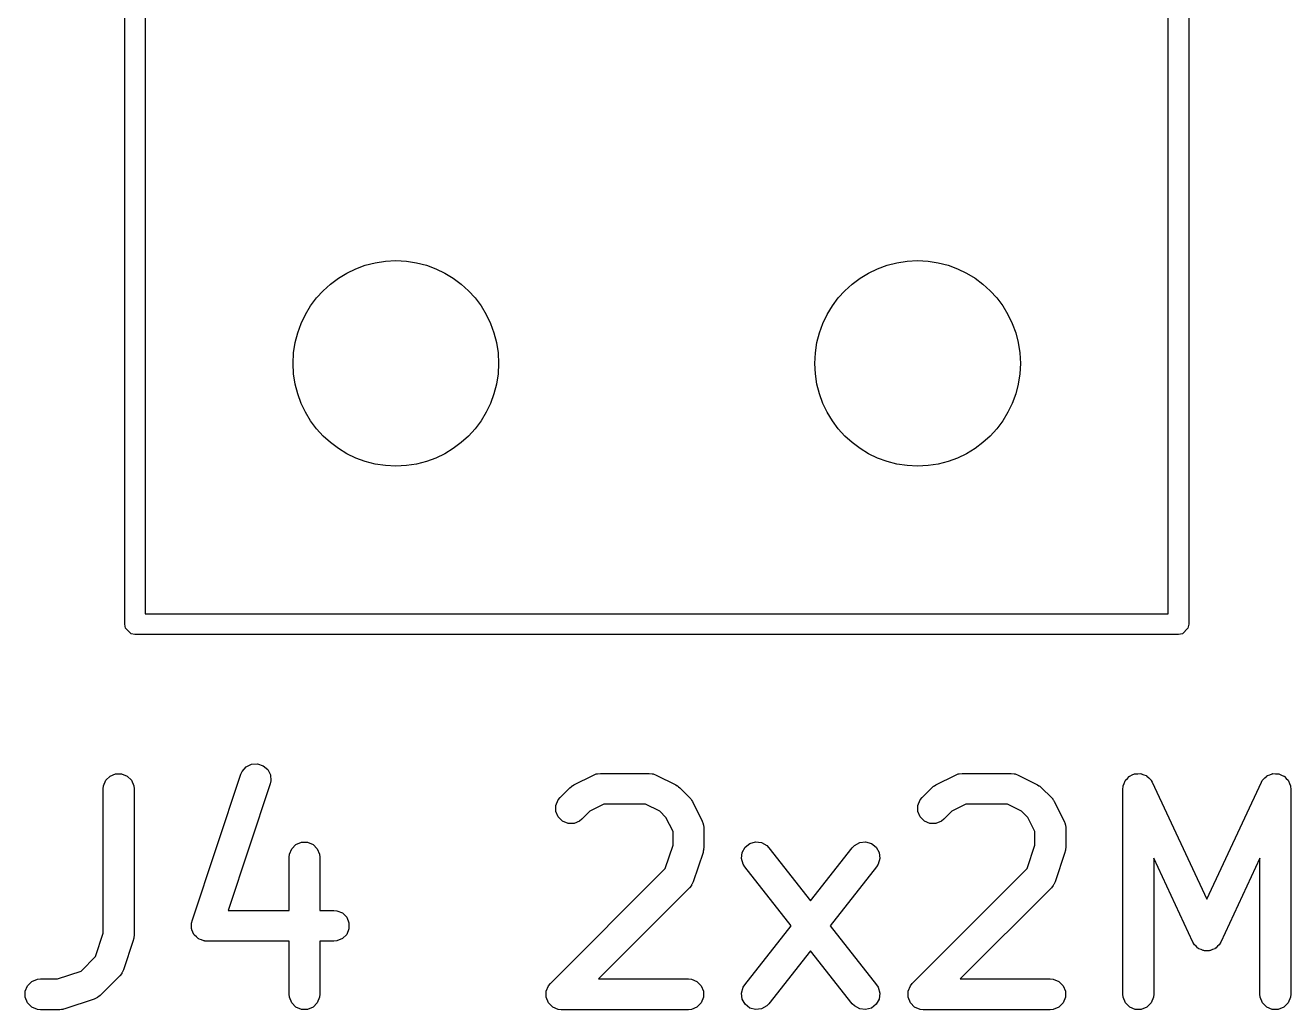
# Model space of a CAD drawing. Header units: inches. Extents: x 4.65 to 7.43, y -3.99 to -2.61.
# Drawn here: x 5.909 to 6.1515, y -3.9739 to -3.7852 of the extents above; entities that cross this region are included whole.
import ezdxf

# ---------------------------------------------------------------- set-up
doc = ezdxf.new("R2010")
doc.units = ezdxf.units.IN
doc.header["$MEASUREMENT"] = 0
doc.layers.add('BLACK', color=250, linetype='CONTINUOUS')

msp = doc.modelspace()

# ---------------------------------------------------------------- linework, layer by layer
at = {"layer": 'BLACK', "linetype": 'CONTINUOUS'}
for p, q in [((6.13197, -3.7), (6.13197, -3.9)), ((6.12803, -3.89803), (6.12803, -3.70197)), ((5.92803, -3.9), (5.92803, -3.75)), ((5.93197, -3.75082), (5.93197, -3.89803)), ((5.93197, -3.89803), (6.12803, -3.89803)), ((5.92818, -3.90075), (5.92803, -3.9)), ((5.92925, -3.90182), (5.92818, -3.90075)), ((5.93, -3.90197), (5.92925, -3.90182)), ((6.13, -3.90197), (5.93, -3.90197)), ((6.13075, -3.90182), (6.13, -3.90197)), ((6.13182, -3.90075), (6.13075, -3.90182)), ((6.13197, -3.9), (6.13182, -3.90075)), ((5.92524, -3.92908), (5.9263, -3.92864)), ((5.9263, -3.92864), (5.92745, -3.92864)), ((5.92745, -3.92864), (5.92852, -3.92908)), ((5.94095, -3.95685), (5.95032, -3.92873)), ((5.95032, -3.92873), (5.95056, -3.9282)), ((5.95056, -3.9282), (5.95131, -3.92733)), ((5.95131, -3.92733), (5.95234, -3.92681)), ((5.95234, -3.92681), (5.95349, -3.92673)), ((5.95349, -3.92673), (5.95459, -3.9271)), ((5.95459, -3.9271), (5.95546, -3.92785)), ((5.95546, -3.92785), (5.95597, -3.92888)), ((5.95597, -3.92888), (5.95605, -3.93003)), ((6.01413, -3.93077), (6.01787, -3.9289)), ((6.01787, -3.9289), (6.01842, -3.92869)), ((6.01842, -3.92869), (6.01852, -3.92868)), ((6.01852, -3.92868), (6.01862, -3.92864)), ((6.01862, -3.92864), (6.0192, -3.92858)), ((6.0192, -3.92858), (6.02857, -3.92858)), ((6.02857, -3.92858), (6.02915, -3.92864)), ((6.02915, -3.92864), (6.02924, -3.92868)), ((6.02924, -3.92868), (6.02935, -3.92869)), ((6.02935, -3.92869), (6.02989, -3.9289)), ((6.02989, -3.9289), (6.03364, -3.93077)), ((6.08349, -3.93077), (6.08724, -3.9289)), ((6.08724, -3.9289), (6.08778, -3.92869)), ((6.08778, -3.92869), (6.08789, -3.92868)), ((6.08789, -3.92868), (6.08799, -3.92864)), ((6.08799, -3.92864), (6.08856, -3.92858)), ((6.08856, -3.92858), (6.09794, -3.92858)), ((6.09794, -3.92858), (6.09851, -3.92864)), ((6.09851, -3.92864), (6.09861, -3.92868)), ((6.09861, -3.92868), (6.09872, -3.92869)), ((6.09872, -3.92869), (6.09926, -3.9289)), ((6.09926, -3.9289), (6.10301, -3.93077)), ((6.12067, -3.92908), (6.12114, -3.92888)), ((6.12114, -3.92888), (6.1216, -3.92867)), ((6.1216, -3.92867), (6.12167, -3.92867)), ((6.12167, -3.92867), (6.12173, -3.92864)), ((6.12173, -3.92864), (6.12224, -3.92864)), ((6.12224, -3.92864), (6.12276, -3.92862)), ((6.12276, -3.92862), (6.12282, -3.92864)), ((6.12282, -3.92864), (6.12288, -3.92864)), ((6.12288, -3.92864), (6.12336, -3.92884)), ((6.12336, -3.92884), (6.12384, -3.92901)), ((6.14702, -3.92901), (6.1475, -3.92884)), ((6.1475, -3.92884), (6.14798, -3.92864)), ((6.14798, -3.92864), (6.14804, -3.92864)), ((6.14804, -3.92864), (6.14811, -3.92862)), ((6.14811, -3.92862), (6.14862, -3.92864)), ((6.14862, -3.92864), (6.14913, -3.92864)), ((6.14913, -3.92864), (6.14919, -3.92867)), ((6.14919, -3.92867), (6.14926, -3.92867)), ((6.14926, -3.92867), (6.14972, -3.92889)), ((6.14972, -3.92889), (6.15019, -3.92908)), ((5.92392, -3.93154), (5.92398, -3.93096)), ((5.92398, -3.93096), (5.92442, -3.9299)), ((5.92442, -3.9299), (5.92524, -3.92908)), ((5.92852, -3.92908), (5.92933, -3.9299)), ((5.92933, -3.9299), (5.92977, -3.93096)), ((5.92977, -3.93096), (5.92983, -3.93154)), ((5.95592, -3.9306), (5.94785, -3.95483)), ((5.95605, -3.93003), (5.95592, -3.9306)), ((6.01336, -3.93132), (6.01358, -3.93114)), ((6.01358, -3.93114), (6.01364, -3.93108)), ((6.01364, -3.93108), (6.01372, -3.93102)), ((6.01372, -3.93102), (6.01381, -3.93096)), ((6.01381, -3.93096), (6.01388, -3.93093)), ((6.01388, -3.93093), (6.01413, -3.93077)), ((6.03364, -3.93077), (6.03389, -3.93093)), ((6.03389, -3.93093), (6.03396, -3.93096)), ((6.03396, -3.93096), (6.03404, -3.93102)), ((6.03404, -3.93102), (6.03413, -3.93108)), ((6.03413, -3.93108), (6.03418, -3.93114)), ((6.03418, -3.93114), (6.03441, -3.93132)), ((6.08272, -3.93132), (6.08295, -3.93114)), ((6.08295, -3.93114), (6.083, -3.93108)), ((6.083, -3.93108), (6.08309, -3.93102)), ((6.08309, -3.93102), (6.08317, -3.93096)), ((6.08317, -3.93096), (6.08324, -3.93093)), ((6.08324, -3.93093), (6.08349, -3.93077)), ((6.10301, -3.93077), (6.10325, -3.93093)), ((6.10325, -3.93093), (6.10333, -3.93096)), ((6.10333, -3.93096), (6.10341, -3.93102)), ((6.10341, -3.93102), (6.1035, -3.93108)), ((6.1035, -3.93108), (6.10355, -3.93114)), ((6.10355, -3.93114), (6.10377, -3.93132)), ((6.11935, -3.93154), (6.11939, -3.93116)), ((6.11939, -3.93109), (6.1194, -3.93105)), ((6.11939, -3.93116), (6.11939, -3.93109)), ((6.1194, -3.93105), (6.11941, -3.93096)), ((6.11941, -3.93096), (6.11961, -3.93049)), ((6.11961, -3.93049), (6.11978, -3.93001)), ((6.11978, -3.93001), (6.11983, -3.92996)), ((6.11983, -3.92996), (6.11985, -3.9299)), ((6.11985, -3.9299), (6.12021, -3.92953)), ((6.12021, -3.92953), (6.12056, -3.92916)), ((6.12056, -3.92916), (6.12062, -3.92913)), ((6.12062, -3.92913), (6.12067, -3.92908)), ((6.12384, -3.92901), (6.12389, -3.92906)), ((6.12389, -3.92906), (6.12395, -3.92908)), ((6.12395, -3.92908), (6.12431, -3.92944)), ((6.12431, -3.92944), (6.12469, -3.92979)), ((6.12469, -3.92979), (6.12473, -3.92987)), ((6.12473, -3.92987), (6.12476, -3.9299)), ((6.12476, -3.9299), (6.12479, -3.92996)), ((6.12479, -3.92996), (6.12498, -3.93029)), ((6.12498, -3.93029), (6.13543, -3.95268)), ((6.13543, -3.95268), (6.14588, -3.93029)), ((6.14588, -3.93029), (6.14607, -3.92996)), ((6.14607, -3.92996), (6.1461, -3.9299)), ((6.1461, -3.9299), (6.14613, -3.92987)), ((6.14613, -3.92987), (6.14617, -3.92979)), ((6.14617, -3.92979), (6.14655, -3.92944)), ((6.14655, -3.92944), (6.14691, -3.92908)), ((6.14691, -3.92908), (6.14697, -3.92906)), ((6.14697, -3.92906), (6.14702, -3.92901)), ((6.15019, -3.92908), (6.15024, -3.92913)), ((6.15024, -3.92913), (6.1503, -3.92916)), ((6.1503, -3.92916), (6.15065, -3.92953)), ((6.15065, -3.92953), (6.15101, -3.9299)), ((6.15101, -3.9299), (6.15103, -3.92996)), ((6.15103, -3.92996), (6.15108, -3.93001)), ((6.15108, -3.93001), (6.15125, -3.93049)), ((6.15125, -3.93049), (6.15145, -3.93096)), ((6.15145, -3.93096), (6.15146, -3.93105)), ((6.15146, -3.93105), (6.15147, -3.93109)), ((6.15147, -3.93109), (6.15147, -3.93116)), ((6.15147, -3.93116), (6.15151, -3.93154)), ((5.92392, -3.95918), (5.92392, -3.93154)), ((5.92983, -3.93154), (5.92983, -3.95966)), ((6.01068, -3.93471), (6.01112, -3.93365)), ((6.01112, -3.93365), (6.01148, -3.9332)), ((6.01148, -3.9332), (6.01336, -3.93132)), ((6.03441, -3.93132), (6.03628, -3.9332)), ((6.03628, -3.9332), (6.03647, -3.93342)), ((6.03647, -3.93342), (6.03653, -3.93348)), ((6.03653, -3.93348), (6.03658, -3.93356)), ((6.03658, -3.93356), (6.03665, -3.93365)), ((6.03665, -3.93365), (6.03668, -3.93372)), ((6.03668, -3.93372), (6.03683, -3.93397)), ((6.08004, -3.93471), (6.08048, -3.93365)), ((6.08048, -3.93365), (6.08085, -3.9332)), ((6.08085, -3.9332), (6.08272, -3.93132)), ((6.10377, -3.93132), (6.10565, -3.9332)), ((6.10565, -3.9332), (6.10583, -3.93342)), ((6.10583, -3.93342), (6.10589, -3.93348)), ((6.10589, -3.93348), (6.10595, -3.93356)), ((6.10595, -3.93356), (6.10601, -3.93365)), ((6.10601, -3.93365), (6.10604, -3.93372)), ((6.10604, -3.93372), (6.1062, -3.93397)), ((6.11935, -3.97091), (6.11935, -3.93154)), ((6.15151, -3.93154), (6.15151, -3.97091)), ((6.01068, -3.93586), (6.01068, -3.93471)), ((6.01112, -3.93693), (6.01068, -3.93586)), ((6.01719, -3.93584), (6.01566, -3.93737)), ((6.01989, -3.93449), (6.01719, -3.93584)), ((6.02787, -3.93449), (6.01989, -3.93449)), ((6.03057, -3.93584), (6.02787, -3.93449)), ((6.03177, -3.93703), (6.03057, -3.93584)), ((6.03683, -3.93397), (6.03871, -3.93771)), ((6.08004, -3.93586), (6.08004, -3.93471)), ((6.08048, -3.93693), (6.08004, -3.93586)), ((6.08656, -3.93584), (6.08503, -3.93737)), ((6.08926, -3.93449), (6.08656, -3.93584)), ((6.09724, -3.93449), (6.08926, -3.93449)), ((6.09994, -3.93584), (6.09724, -3.93449)), ((6.10113, -3.93703), (6.09994, -3.93584)), ((6.1062, -3.93397), (6.10808, -3.93771)), ((6.01193, -3.93774), (6.01112, -3.93693)), ((6.013, -3.93818), (6.01193, -3.93774)), ((6.01415, -3.93818), (6.013, -3.93818)), ((6.01521, -3.93774), (6.01415, -3.93818)), ((6.01566, -3.93737), (6.01521, -3.93774)), ((6.03312, -3.93973), (6.03177, -3.93703)), ((6.03871, -3.93771), (6.03892, -3.93826)), ((6.03892, -3.93826), (6.03892, -3.93836)), ((6.03892, -3.93836), (6.03896, -3.93846)), ((6.03896, -3.93846), (6.03902, -3.93904)), ((6.0813, -3.93774), (6.08048, -3.93693)), ((6.08236, -3.93818), (6.0813, -3.93774)), ((6.08351, -3.93818), (6.08236, -3.93818)), ((6.08458, -3.93774), (6.08351, -3.93818)), ((6.08503, -3.93737), (6.08458, -3.93774)), ((6.10248, -3.93973), (6.10113, -3.93703)), ((6.10808, -3.93771), (6.10828, -3.93826)), ((6.10828, -3.93826), (6.10829, -3.93836)), ((6.10829, -3.93836), (6.10833, -3.93846)), ((6.10833, -3.93846), (6.10839, -3.93904)), ((6.03312, -3.94231), (6.03312, -3.93973)), ((6.03902, -3.93904), (6.03902, -3.94278)), ((6.10248, -3.94231), (6.10248, -3.93973)), ((6.10839, -3.93904), (6.10839, -3.94278)), ((5.9596, -3.94408), (5.96004, -3.94302)), ((5.96004, -3.94302), (5.96086, -3.9422)), ((5.96086, -3.9422), (5.96192, -3.94176)), ((5.96192, -3.94176), (5.96307, -3.94176)), ((5.96307, -3.94176), (5.96414, -3.9422)), ((5.96414, -3.9422), (5.96495, -3.94302)), ((5.96495, -3.94302), (5.96539, -3.94408)), ((6.03161, -3.94681), (6.03312, -3.94231)), ((6.03893, -3.94343), (6.03887, -3.94372)), ((6.03896, -3.94336), (6.03893, -3.94343)), ((6.03897, -3.94326), (6.03896, -3.94336)), ((6.039, -3.94315), (6.03897, -3.94326)), ((6.03902, -3.94278), (6.03899, -3.94308)), ((6.03899, -3.94308), (6.039, -3.94315)), ((6.04638, -3.94374), (6.04695, -3.94274)), ((6.04695, -3.94274), (6.04786, -3.94203)), ((6.04786, -3.94203), (6.04896, -3.94172)), ((6.04896, -3.94172), (6.05011, -3.94185)), ((6.05011, -3.94185), (6.05111, -3.94242)), ((6.05111, -3.94242), (6.05151, -3.94284)), ((6.05151, -3.94284), (6.0595, -3.953)), ((6.0595, -3.953), (6.06749, -3.94284)), ((6.06749, -3.94284), (6.06789, -3.94242)), ((6.06789, -3.94242), (6.0689, -3.94185)), ((6.0689, -3.94185), (6.07004, -3.94172)), ((6.07004, -3.94172), (6.07115, -3.94203)), ((6.07115, -3.94203), (6.07206, -3.94274)), ((6.07206, -3.94274), (6.07262, -3.94374)), ((6.10098, -3.94681), (6.10248, -3.94231)), ((6.1083, -3.94343), (6.10824, -3.94372)), ((6.10833, -3.94336), (6.1083, -3.94343)), ((6.10834, -3.94326), (6.10833, -3.94336)), ((6.10836, -3.94315), (6.10834, -3.94326)), ((6.10839, -3.94278), (6.10836, -3.94308)), ((6.10836, -3.94308), (6.10836, -3.94315)), ((5.95954, -3.94466), (5.9596, -3.94408)), ((5.95954, -3.95483), (5.95954, -3.94466)), ((5.96539, -3.94408), (5.96545, -3.94466)), ((5.96545, -3.94466), (5.96545, -3.95483)), ((6.03887, -3.94372), (6.03699, -3.94934)), ((6.04625, -3.94489), (6.04638, -3.94374)), ((6.04656, -3.946), (6.04625, -3.94489)), ((6.07276, -3.94489), (6.07245, -3.946)), ((6.07262, -3.94374), (6.07276, -3.94489)), ((6.10824, -3.94372), (6.10636, -3.94934)), ((6.13276, -3.96091), (6.12526, -3.94485)), ((6.12526, -3.94485), (6.12526, -3.97091)), ((6.1456, -3.94485), (6.13811, -3.96091)), ((6.1456, -3.97091), (6.1456, -3.94485)), ((6.00961, -3.96882), (6.03161, -3.94681)), ((6.04687, -3.94648), (6.04656, -3.946)), ((6.05575, -3.95778), (6.04687, -3.94648)), ((6.07214, -3.94648), (6.06326, -3.95778)), ((6.07245, -3.946), (6.07214, -3.94648)), ((6.07897, -3.96882), (6.10098, -3.94681)), ((6.03628, -3.9505), (6.01882, -3.96795)), ((6.03665, -3.95005), (6.03628, -3.9505)), ((6.03669, -3.94995), (6.03665, -3.95005)), ((6.03676, -3.94987), (6.03669, -3.94995)), ((6.03699, -3.94934), (6.03676, -3.94987)), ((6.10565, -3.9505), (6.08819, -3.96795)), ((6.10601, -3.95005), (6.10565, -3.9505)), ((6.10606, -3.94995), (6.10601, -3.95005)), ((6.10613, -3.94987), (6.10606, -3.94995)), ((6.10636, -3.94934), (6.10613, -3.94987)), ((5.94785, -3.95483), (5.95954, -3.95483)), ((5.96545, -3.95483), (5.96812, -3.95483)), ((5.96812, -3.95483), (5.9687, -3.95489)), ((5.9687, -3.95489), (5.96976, -3.95533)), ((5.96976, -3.95533), (5.97058, -3.95614)), ((5.94082, -3.95741), (5.94085, -3.95727)), ((5.94085, -3.95789), (5.94082, -3.95741)), ((5.94085, -3.95721), (5.94088, -3.95713)), ((5.94085, -3.95727), (5.94085, -3.95721)), ((5.94085, -3.95836), (5.94085, -3.95789)), ((5.94088, -3.95713), (5.94095, -3.95685)), ((5.97058, -3.95614), (5.97102, -3.95721)), ((5.97102, -3.95721), (5.97102, -3.95836)), ((6.04687, -3.96908), (6.05575, -3.95778)), ((6.06326, -3.95778), (6.07214, -3.96908)), ((5.92242, -3.96369), (5.92392, -3.95918)), ((5.92974, -3.96031), (5.92968, -3.96059)), ((5.92977, -3.96023), (5.92974, -3.96031)), ((5.92978, -3.96013), (5.92977, -3.96023)), ((5.92981, -3.96003), (5.92978, -3.96013)), ((5.92983, -3.95966), (5.9298, -3.95995)), ((5.9298, -3.95995), (5.92981, -3.96003)), ((5.94089, -3.95846), (5.94085, -3.95836)), ((5.9409, -3.95856), (5.94089, -3.95846)), ((5.94111, -3.95899), (5.9409, -3.95856)), ((5.94129, -3.95942), (5.94111, -3.95899)), ((5.94137, -3.9595), (5.94129, -3.95942)), ((5.94142, -3.95959), (5.94137, -3.9595)), ((5.94177, -3.9599), (5.94142, -3.95959)), ((5.94211, -3.96024), (5.94177, -3.9599)), ((5.94221, -3.96028), (5.94211, -3.96024)), ((5.94229, -3.96035), (5.94221, -3.96028)), ((5.94274, -3.9605), (5.94229, -3.96035)), ((5.96976, -3.96024), (5.9687, -3.96068)), ((5.97058, -3.95942), (5.96976, -3.96024)), ((5.97102, -3.95836), (5.97058, -3.95942)), ((5.92968, -3.96059), (5.9278, -3.96622)), ((5.94317, -3.96068), (5.94274, -3.9605)), ((5.94332, -3.96069), (5.94317, -3.96068)), ((5.94338, -3.96071), (5.94332, -3.96069)), ((5.94346, -3.96071), (5.94338, -3.96071)), ((5.94375, -3.96074), (5.94346, -3.96071)), ((5.95954, -3.96074), (5.94375, -3.96074)), ((5.95954, -3.97091), (5.95954, -3.96074)), ((5.96812, -3.96074), (5.96545, -3.96074)), ((5.96545, -3.96074), (5.96545, -3.97091)), ((5.9687, -3.96068), (5.96812, -3.96074)), ((6.0595, -3.96256), (6.05151, -3.97273)), ((6.06749, -3.97273), (6.0595, -3.96256)), ((6.13288, -3.96112), (6.13276, -3.96091)), ((6.13291, -3.96119), (6.13288, -3.96112)), ((6.13295, -3.96124), (6.13291, -3.96119)), ((6.13305, -3.9614), (6.13295, -3.96124)), ((6.13338, -3.96171), (6.13305, -3.9614)), ((6.13368, -3.96204), (6.13338, -3.96171)), ((6.1338, -3.96209), (6.13368, -3.96204)), ((6.1339, -3.96218), (6.1338, -3.96209)), ((6.13432, -3.96234), (6.1339, -3.96218)), ((6.13473, -3.96253), (6.13432, -3.96234)), ((6.13486, -3.96253), (6.13473, -3.96253)), ((6.13498, -3.96258), (6.13486, -3.96253)), ((6.13543, -3.96256), (6.13498, -3.96258)), ((6.13588, -3.96258), (6.13543, -3.96256)), ((6.136, -3.96253), (6.13588, -3.96258)), ((6.13613, -3.96253), (6.136, -3.96253)), ((6.13654, -3.96234), (6.13613, -3.96253)), ((6.13696, -3.96218), (6.13654, -3.96234)), ((6.13706, -3.96209), (6.13696, -3.96218)), ((6.13718, -3.96204), (6.13706, -3.96209)), ((6.13748, -3.96171), (6.13718, -3.96204)), ((6.13781, -3.9614), (6.13748, -3.96171)), ((6.13791, -3.96124), (6.13781, -3.9614)), ((6.13796, -3.96119), (6.13791, -3.96124)), ((6.13798, -3.96112), (6.13796, -3.96119)), ((6.13811, -3.96091), (6.13798, -3.96112)), ((5.91966, -3.96645), (5.92242, -3.96369)), ((5.91515, -3.96795), (5.91966, -3.96645)), ((5.92709, -3.96737), (5.92334, -3.97112)), ((5.92746, -3.96692), (5.92709, -3.96737)), ((5.9275, -3.96682), (5.92746, -3.96692)), ((5.92757, -3.96674), (5.9275, -3.96682)), ((5.9278, -3.96622), (5.92757, -3.96674)), ((5.90898, -3.97033), (5.90942, -3.96927)), ((5.90942, -3.96927), (5.91024, -3.96845)), ((5.91024, -3.96845), (5.9113, -3.96801)), ((5.9113, -3.96801), (5.91188, -3.96795)), ((5.91188, -3.96795), (5.91515, -3.96795)), ((6.0088, -3.97033), (6.00924, -3.96927)), ((6.00924, -3.96927), (6.00961, -3.96882)), ((6.01882, -3.96795), (6.03607, -3.96795)), ((6.03607, -3.96795), (6.03664, -3.96801)), ((6.03664, -3.96801), (6.03771, -3.96845)), ((6.03771, -3.96845), (6.03852, -3.96927)), ((6.03852, -3.96927), (6.03896, -3.97033)), ((6.04625, -3.97068), (6.04656, -3.96957)), ((6.04656, -3.96957), (6.04687, -3.96908)), ((6.07214, -3.96908), (6.07245, -3.96957)), ((6.07245, -3.96957), (6.07276, -3.97068)), ((6.07817, -3.97033), (6.07861, -3.96927)), ((6.07861, -3.96927), (6.07897, -3.96882)), ((6.08819, -3.96795), (6.10543, -3.96795)), ((6.10543, -3.96795), (6.10601, -3.96801)), ((6.10601, -3.96801), (6.10708, -3.96845)), ((6.10708, -3.96845), (6.10789, -3.96927)), ((6.10789, -3.96927), (6.10833, -3.97033)), ((5.90898, -3.97148), (5.90898, -3.97033)), ((5.90942, -3.97255), (5.90898, -3.97148)), ((5.91024, -3.97336), (5.90942, -3.97255)), ((5.92219, -3.97183), (5.91656, -3.97371)), ((5.92271, -3.9716), (5.92219, -3.97183)), ((5.92279, -3.97153), (5.92271, -3.9716)), ((5.92289, -3.97149), (5.92279, -3.97153)), ((5.92334, -3.97112), (5.92289, -3.97149)), ((5.9596, -3.97148), (5.95954, -3.97091)), ((5.96004, -3.97255), (5.9596, -3.97148)), ((5.96086, -3.97336), (5.96004, -3.97255)), ((5.96495, -3.97255), (5.96414, -3.97336)), ((5.96539, -3.97148), (5.96495, -3.97255)), ((5.96545, -3.97091), (5.96539, -3.97148)), ((6.0088, -3.97148), (6.0088, -3.97033)), ((6.00924, -3.97255), (6.0088, -3.97148)), ((6.01006, -3.97336), (6.00924, -3.97255)), ((6.03852, -3.97255), (6.03771, -3.97336)), ((6.03896, -3.97148), (6.03852, -3.97255)), ((6.03896, -3.97033), (6.03896, -3.97148)), ((6.04638, -3.97182), (6.04625, -3.97068)), ((6.04695, -3.97283), (6.04638, -3.97182)), ((6.07262, -3.97182), (6.07206, -3.97283)), ((6.07276, -3.97068), (6.07262, -3.97182)), ((6.07817, -3.97148), (6.07817, -3.97033)), ((6.07861, -3.97255), (6.07817, -3.97148)), ((6.07942, -3.97336), (6.07861, -3.97255)), ((6.10789, -3.97255), (6.10708, -3.97336)), ((6.10833, -3.97148), (6.10789, -3.97255)), ((6.10833, -3.97033), (6.10833, -3.97148)), ((6.11941, -3.97148), (6.11935, -3.97091)), ((6.11985, -3.97255), (6.11941, -3.97148)), ((6.12067, -3.97336), (6.11985, -3.97255)), ((6.12476, -3.97255), (6.12395, -3.97336)), ((6.1252, -3.97148), (6.12476, -3.97255)), ((6.12526, -3.97091), (6.1252, -3.97148)), ((6.14566, -3.97148), (6.1456, -3.97091)), ((6.1461, -3.97255), (6.14566, -3.97148)), ((6.14691, -3.97336), (6.1461, -3.97255)), ((6.15101, -3.97255), (6.15019, -3.97336)), ((6.15145, -3.97148), (6.15101, -3.97255)), ((6.15151, -3.97091), (6.15145, -3.97148)), ((5.9113, -3.9738), (5.91024, -3.97336)), ((5.91188, -3.97386), (5.9113, -3.9738)), ((5.91563, -3.97386), (5.91188, -3.97386)), ((5.91592, -3.97383), (5.91563, -3.97386)), ((5.916, -3.97384), (5.91592, -3.97383)), ((5.9161, -3.97381), (5.916, -3.97384)), ((5.9162, -3.9738), (5.9161, -3.97381)), ((5.91628, -3.97377), (5.9162, -3.9738)), ((5.91656, -3.97371), (5.91628, -3.97377)), ((5.96192, -3.9738), (5.96086, -3.97336)), ((5.96307, -3.9738), (5.96192, -3.9738)), ((5.96414, -3.97336), (5.96307, -3.9738)), ((6.01112, -3.9738), (6.01006, -3.97336)), ((6.0117, -3.97386), (6.01112, -3.9738)), ((6.03607, -3.97386), (6.0117, -3.97386)), ((6.03664, -3.9738), (6.03607, -3.97386)), ((6.03771, -3.97336), (6.03664, -3.9738)), ((6.04786, -3.97354), (6.04695, -3.97283)), ((6.04896, -3.97385), (6.04786, -3.97354)), ((6.05011, -3.97371), (6.04896, -3.97385)), ((6.05111, -3.97315), (6.05011, -3.97371)), ((6.05151, -3.97273), (6.05111, -3.97315)), ((6.06789, -3.97315), (6.06749, -3.97273)), ((6.0689, -3.97371), (6.06789, -3.97315)), ((6.07004, -3.97385), (6.0689, -3.97371)), ((6.07115, -3.97354), (6.07004, -3.97385)), ((6.07206, -3.97283), (6.07115, -3.97354)), ((6.08049, -3.9738), (6.07942, -3.97336)), ((6.08106, -3.97386), (6.08049, -3.9738)), ((6.10543, -3.97386), (6.08106, -3.97386)), ((6.10601, -3.9738), (6.10543, -3.97386)), ((6.10708, -3.97336), (6.10601, -3.9738)), ((6.12173, -3.9738), (6.12067, -3.97336)), ((6.12288, -3.9738), (6.12173, -3.9738)), ((6.12395, -3.97336), (6.12288, -3.9738)), ((6.14798, -3.9738), (6.14691, -3.97336)), ((6.14913, -3.9738), (6.14798, -3.9738)), ((6.15019, -3.97336), (6.14913, -3.9738))]:
    msp.add_line(p, q, dxfattribs=at)
at = {"layer": 'BLACK'}
for centre in [(5.98, -3.85), (5.98, -3.85), (6.08, -3.85), (6.08, -3.85)]:
    msp.add_circle(centre, 0.01969, dxfattribs=at)

doc.saveas('drawing.dxf')
